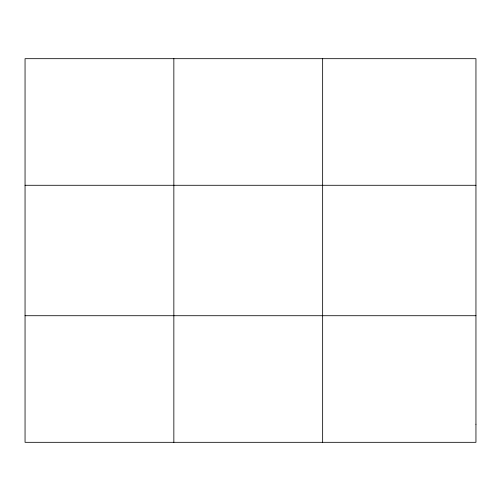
<?xml version="1.0" encoding="UTF-8"?>
<svg xmlns="http://www.w3.org/2000/svg" width="501" height="501" viewBox="0 0 501 501"><rect width="100%" height="100%" fill="white"/><g stroke="black" fill="none" stroke-linecap="round" stroke-linejoin="round"><path stroke-width="0.75" d="M173.847 442.32L173.847 58.68M322.644 442.32L322.644 58.68M25.05 185.282L475.95 185.282M25.05 315.718L475.95 315.718M475.95 424.234L475.95 442.32L25.05 442.32L25.05 58.68L475.95 58.68L475.95 424.234"/></g></svg>
